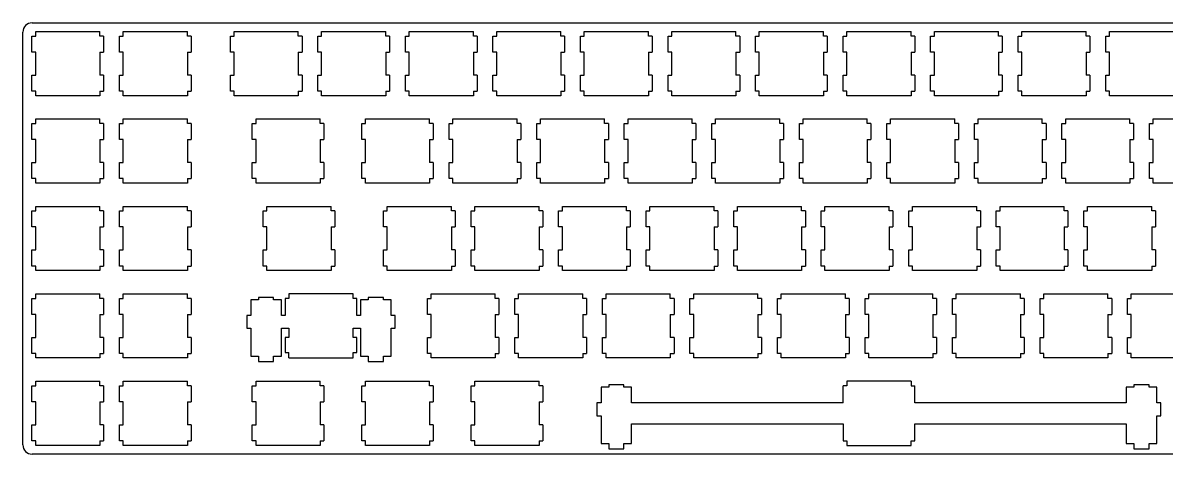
# Model space of a CAD drawing. Header units: millimetres. Extents: x -36 to 374, y 8 to 102.
# Drawn here: x -36.5 to 212.3, y 8.3 to 102.3 of the extents above; entities that cross this region are included whole.
import ezdxf

# ---------------------------------------------------------------- set-up
doc = ezdxf.new("R2010")
doc.units = ezdxf.units.MM
doc.layers.get('0').update_dxf_attribs({"true_color": 0xffffff})

msp = doc.modelspace()

# ---------------------------------------------------------------- linework, layer by layer
for p, q in [((-34.46, 102.26), (371.95, 102.26)), ((14.79, 42.44), (14.79, 41.91)), ((18.09, 42.44), (14.79, 42.44)), ((18.09, 41.91), (18.09, 42.44)), ((35.36, 43.21), (21.39, 43.21)), ((21.39, 43.21), (21.39, 42.23)), ((35.36, 42.23), (35.36, 43.21)), ((41.97, 42.44), (38.67, 42.44)), ((38.67, 42.44), (38.67, 41.91)), ((41.97, 41.91), (41.97, 42.44)), ((14.79, 41.91), (13.11, 41.91)), ((13.11, 41.91), (13.11, 38.51)), ((19.77, 41.91), (18.09, 41.91)), ((19.77, 38.51), (19.77, 41.91)), ((21.39, 42.23), (20.58, 42.23)), ((20.58, 42.23), (20.58, 38.51)), ((21.39, 42.23), (21.39, 42.23)), ((36.18, 42.23), (35.36, 42.23)), ((36.18, 38.51), (36.18, 42.23)), ((38.67, 41.91), (36.99, 41.91)), ((36.99, 41.91), (36.99, 38.51)), ((43.64, 41.91), (41.97, 41.91)), ((43.64, 38.51), (43.64, 41.91)), ((13.11, 38.51), (12.22, 38.51)), ((12.22, 38.51), (12.22, 35.71)), ((20.58, 38.51), (19.77, 38.51)), ((36.99, 38.51), (36.18, 38.51)), ((44.53, 38.51), (43.64, 38.51)), ((44.53, 35.71), (44.53, 38.51)), ((12.22, 35.71), (13.11, 35.71)), ((13.11, 35.71), (13.11, 29.62)), ((19.77, 29.62), (19.77, 35.71)), ((19.77, 35.71), (21.39, 35.71)), ((21.39, 35.71), (21.39, 33.72)), ((35.36, 33.72), (35.36, 35.71)), ((35.36, 35.71), (36.99, 35.71)), ((36.99, 35.71), (36.99, 29.62)), ((43.64, 29.62), (43.64, 35.71)), ((43.64, 35.71), (44.53, 35.71)), ((21.39, 33.72), (20.58, 33.72)), ((20.58, 33.72), (20.58, 30.4)), ((36.18, 33.72), (35.36, 33.72)), ((36.18, 30.4), (36.18, 33.72)), ((20.58, 30.4), (21.39, 30.4)), ((21.39, 29.24), (21.39, 30.4)), ((35.36, 29.24), (35.36, 30.4)), ((35.36, 30.4), (36.18, 30.4)), ((13.11, 29.62), (14.79, 29.62)), ((14.79, 29.62), (14.79, 28.47)), ((14.79, 28.47), (18.09, 28.47)), ((18.09, 28.47), (18.09, 29.62)), ((18.09, 29.62), (19.77, 29.62)), ((21.39, 29.24), (35.36, 29.24)), ((36.99, 29.62), (36.99, 29.62)), ((36.99, 29.62), (38.67, 29.62)), ((38.67, 29.62), (38.67, 28.47)), ((38.67, 28.47), (41.97, 28.47)), ((41.97, 28.47), (41.97, 29.62)), ((41.97, 29.62), (43.64, 29.62)), ((89.34, 22.86), (89.34, 19.46)), ((91.02, 22.86), (89.34, 22.86)), ((94.32, 23.39), (91.02, 23.39)), ((91.02, 23.39), (91.02, 22.86)), ((94.32, 22.86), (94.32, 23.39)), ((96, 22.86), (94.32, 22.86)), ((96, 19.46), (96, 22.86)), ((142.84, 23.18), (142.02, 23.18)), ((142.02, 19.46), (142.02, 23.18)), ((156.81, 24.16), (142.84, 24.16)), ((142.84, 24.16), (142.84, 23.18)), ((156.81, 24.16), (156.81, 23.18)), ((156.81, 23.18), (157.62, 23.18)), ((157.62, 19.46), (157.62, 23.18)), ((205.32, 22.86), (203.64, 22.86)), ((203.64, 22.86), (203.64, 19.46)), ((208.62, 23.39), (205.32, 23.39)), ((205.32, 23.39), (205.32, 22.86)), ((208.62, 22.86), (208.62, 23.39)), ((210.3, 22.86), (208.62, 22.86)), ((210.3, 19.46), (210.3, 22.86)), ((89.34, 19.46), (88.45, 19.46)), ((88.45, 19.46), (88.45, 16.66)), ((142.02, 19.46), (96, 19.46)), ((203.64, 19.46), (157.62, 19.46)), ((211.19, 19.46), (210.3, 19.46)), ((211.19, 16.66), (211.19, 19.46)), ((88.45, 16.66), (89.34, 16.66)), ((89.34, 16.66), (89.34, 10.57)), ((210.3, 10.57), (210.3, 16.66)), ((210.3, 16.66), (211.19, 16.66)), ((96, 10.57), (96, 14.88)), ((96, 14.88), (142.02, 14.88)), ((142.02, 14.88), (142.02, 11.17)), ((157.62, 11.17), (157.62, 14.88)), ((157.62, 14.88), (203.64, 14.88)), ((203.64, 14.88), (203.64, 10.57)), ((89.34, 10.57), (91.02, 10.57)), ((91.02, 10.57), (91.02, 9.42)), ((94.32, 9.42), (94.32, 10.57)), ((94.32, 10.57), (96, 10.57)), ((142.02, 11.17), (142.84, 11.17)), ((142.84, 11.17), (142.84, 10.19)), ((142.84, 10.19), (156.81, 10.19)), ((156.81, 10.19), (156.81, 11.17)), ((156.81, 11.17), (157.62, 11.17)), ((203.64, 10.57), (205.32, 10.57)), ((205.32, 10.57), (205.32, 9.42)), ((208.62, 9.42), (208.62, 10.57)), ((208.62, 10.57), (210.3, 10.57)), ((371.95, 8.28), (-34.46, 8.28)), ((91.02, 9.42), (94.32, 9.42)), ((205.32, 9.42), (208.62, 9.42))]:
    msp.add_line(p, q)
at = {"color": 7, "true_color": 0xffffff}
for p, q in [((-36.49, 10.31), (-36.49, 100.23)), ((-33.69, 100.36), (-19.72, 100.36)), ((-33.69, 99.38), (-33.69, 100.36)), ((-19.72, 99.38), (-19.72, 100.36)), ((-14.64, 99.38), (-14.64, 100.36)), ((-14.64, 100.36), (-0.67, 100.36)), ((-0.67, 99.38), (-0.67, 100.36)), ((9.49, 99.38), (9.49, 100.36)), ((9.49, 100.36), (23.46, 100.36)), ((23.46, 99.38), (23.46, 100.36)), ((28.54, 99.38), (28.54, 100.36)), ((28.54, 100.36), (42.51, 100.36)), ((42.51, 99.38), (42.51, 100.36)), ((47.59, 99.38), (47.59, 100.36)), ((47.59, 100.36), (61.56, 100.36)), ((61.56, 99.38), (61.56, 100.36)), ((66.64, 99.38), (66.64, 100.36)), ((66.64, 100.36), (80.61, 100.36)), ((80.61, 99.38), (80.61, 100.36)), ((85.69, 99.38), (85.69, 100.36)), ((85.69, 100.36), (99.66, 100.36)), ((99.66, 99.38), (99.66, 100.36)), ((104.74, 99.38), (104.74, 100.36)), ((104.74, 100.36), (118.71, 100.36)), ((118.71, 99.38), (118.71, 100.36)), ((123.79, 99.38), (123.79, 100.36)), ((123.79, 100.36), (137.76, 100.36)), ((137.76, 99.38), (137.76, 100.36)), ((142.84, 99.38), (142.84, 100.36)), ((142.84, 100.36), (156.81, 100.36)), ((156.81, 99.38), (156.81, 100.36)), ((161.89, 99.38), (161.89, 100.36)), ((161.89, 100.36), (175.86, 100.36)), ((175.86, 99.38), (175.86, 100.36)), ((180.94, 99.38), (180.94, 100.36)), ((180.94, 100.36), (194.91, 100.36)), ((194.91, 99.38), (194.91, 100.36)), ((199.99, 99.38), (199.99, 100.36)), ((199.99, 100.36), (213.96, 100.36)), ((-34.51, 95.88), (-34.51, 99.38)), ((-34.51, 99.38), (-33.69, 99.38)), ((-18.91, 99.38), (-19.72, 99.38)), ((-18.91, 99.38), (-18.91, 95.88)), ((-15.46, 95.88), (-15.46, 99.38)), ((-15.46, 99.38), (-14.64, 99.38)), ((0.14, 99.38), (-0.67, 99.38)), ((0.14, 99.38), (0.14, 95.88)), ((8.67, 95.88), (8.67, 99.38)), ((8.67, 99.38), (9.49, 99.38)), ((24.27, 99.38), (23.46, 99.38)), ((24.27, 99.38), (24.27, 95.88)), ((27.72, 99.38), (28.54, 99.38)), ((27.72, 95.88), (27.72, 99.38)), ((43.32, 99.38), (42.51, 99.38)), ((43.32, 99.38), (43.32, 95.88)), ((46.77, 99.38), (47.59, 99.38)), ((46.77, 95.88), (46.77, 99.38)), ((62.37, 99.38), (61.56, 99.38)), ((62.37, 99.38), (62.37, 95.88)), ((65.82, 99.38), (66.64, 99.38)), ((65.82, 95.88), (65.82, 99.38)), ((81.42, 99.38), (80.61, 99.38)), ((81.42, 99.38), (81.42, 95.88)), ((84.87, 99.38), (85.69, 99.38)), ((84.87, 95.88), (84.87, 99.38)), ((100.47, 99.38), (99.66, 99.38)), ((100.47, 99.38), (100.47, 95.88)), ((103.92, 99.38), (104.74, 99.38)), ((103.92, 95.88), (103.92, 99.38)), ((119.52, 99.38), (118.71, 99.38)), ((119.52, 99.38), (119.52, 95.88)), ((122.97, 99.38), (123.79, 99.38)), ((122.97, 95.88), (122.97, 99.38)), ((138.57, 99.38), (137.76, 99.38)), ((138.57, 99.38), (138.57, 95.88)), ((142.02, 99.38), (142.84, 99.38)), ((142.02, 95.88), (142.02, 99.38)), ((157.62, 99.38), (156.81, 99.38)), ((157.62, 99.38), (157.62, 95.88)), ((161.07, 99.38), (161.89, 99.38)), ((161.07, 95.88), (161.07, 99.38)), ((176.67, 99.38), (175.86, 99.38)), ((176.67, 99.38), (176.67, 95.88)), ((180.12, 99.38), (180.94, 99.38)), ((180.12, 95.88), (180.12, 99.38)), ((195.72, 99.38), (194.91, 99.38)), ((195.72, 99.38), (195.72, 95.88)), ((199.17, 99.38), (199.99, 99.38)), ((199.17, 95.88), (199.17, 99.38)), ((-33.69, 95.88), (-34.51, 95.88)), ((-33.69, 90.87), (-33.69, 95.88)), ((-19.72, 95.88), (-19.72, 90.87)), ((-19.72, 95.88), (-18.91, 95.88)), ((-14.64, 95.88), (-15.46, 95.88)), ((-14.64, 90.87), (-14.64, 95.88)), ((-0.67, 95.88), (0.14, 95.88)), ((-0.67, 95.88), (-0.67, 90.87)), ((9.49, 95.88), (8.67, 95.88)), ((9.49, 90.87), (9.49, 95.88)), ((23.46, 95.88), (24.27, 95.88)), ((23.46, 95.88), (23.46, 90.87)), ((28.54, 95.88), (27.72, 95.88)), ((28.54, 90.87), (28.54, 95.88)), ((42.51, 95.88), (43.32, 95.88)), ((42.51, 95.88), (42.51, 90.87)), ((47.59, 95.88), (46.77, 95.88)), ((47.59, 90.87), (47.59, 95.88)), ((61.56, 95.88), (62.37, 95.88)), ((61.56, 95.88), (61.56, 90.87)), ((66.64, 95.88), (65.82, 95.88)), ((66.64, 90.87), (66.64, 95.88)), ((80.61, 95.88), (81.42, 95.88)), ((80.61, 95.88), (80.61, 90.87)), ((85.69, 95.88), (84.87, 95.88)), ((85.69, 90.87), (85.69, 95.88)), ((99.66, 95.88), (100.47, 95.88)), ((99.66, 95.88), (99.66, 90.87)), ((104.74, 95.88), (103.92, 95.88)), ((104.74, 90.87), (104.74, 95.88)), ((118.71, 95.88), (119.52, 95.88)), ((118.71, 95.88), (118.71, 90.87)), ((123.79, 95.88), (122.97, 95.88)), ((123.79, 90.87), (123.79, 95.88)), ((137.76, 95.88), (138.57, 95.88)), ((137.76, 95.88), (137.76, 90.87)), ((142.84, 95.88), (142.02, 95.88)), ((142.84, 90.87), (142.84, 95.88)), ((156.81, 95.88), (157.62, 95.88)), ((156.81, 95.88), (156.81, 90.87)), ((161.89, 95.88), (161.07, 95.88)), ((161.89, 90.87), (161.89, 95.88)), ((175.86, 95.88), (176.67, 95.88)), ((175.86, 95.88), (175.86, 90.87)), ((180.94, 95.88), (180.12, 95.88)), ((180.94, 90.87), (180.94, 95.88)), ((194.91, 95.88), (195.72, 95.88)), ((194.91, 95.88), (194.91, 90.87)), ((199.99, 95.88), (199.17, 95.88)), ((199.99, 90.87), (199.99, 95.88)), ((-34.51, 87.37), (-34.51, 90.87)), ((-34.51, 90.87), (-33.69, 90.87)), ((-18.91, 90.87), (-19.72, 90.87)), ((-18.91, 90.87), (-18.91, 87.37)), ((-15.46, 87.37), (-15.46, 90.87)), ((-15.46, 90.87), (-14.64, 90.87)), ((0.14, 90.87), (-0.67, 90.87)), ((0.14, 90.87), (0.14, 87.37)), ((8.67, 87.37), (8.67, 90.87)), ((8.67, 90.87), (9.49, 90.87)), ((24.27, 90.87), (23.46, 90.87)), ((24.27, 90.87), (24.27, 87.37)), ((27.72, 90.87), (28.54, 90.87)), ((27.72, 87.37), (27.72, 90.87)), ((43.32, 90.87), (42.51, 90.87)), ((43.32, 90.87), (43.32, 87.37)), ((46.77, 90.87), (47.59, 90.87)), ((46.77, 87.37), (46.77, 90.87)), ((62.37, 90.87), (61.56, 90.87)), ((62.37, 90.87), (62.37, 87.37)), ((65.82, 90.87), (66.64, 90.87)), ((65.82, 87.37), (65.82, 90.87)), ((81.42, 90.87), (80.61, 90.87)), ((81.42, 90.87), (81.42, 87.37)), ((84.87, 90.87), (85.69, 90.87)), ((84.87, 87.37), (84.87, 90.87)), ((100.47, 90.87), (99.66, 90.87)), ((100.47, 90.87), (100.47, 87.37)), ((103.92, 90.87), (104.74, 90.87)), ((103.92, 87.37), (103.92, 90.87)), ((119.52, 90.87), (118.71, 90.87)), ((119.52, 90.87), (119.52, 87.37)), ((122.97, 90.87), (123.79, 90.87)), ((122.97, 87.37), (122.97, 90.87)), ((138.57, 90.87), (137.76, 90.87)), ((138.57, 90.87), (138.57, 87.37)), ((142.02, 90.87), (142.84, 90.87)), ((142.02, 87.37), (142.02, 90.87)), ((157.62, 90.87), (156.81, 90.87)), ((157.62, 90.87), (157.62, 87.37)), ((161.07, 90.87), (161.89, 90.87)), ((161.07, 87.37), (161.07, 90.87)), ((176.67, 90.87), (175.86, 90.87)), ((176.67, 90.87), (176.67, 87.37)), ((180.12, 90.87), (180.94, 90.87)), ((180.12, 87.37), (180.12, 90.87)), ((195.72, 90.87), (194.91, 90.87)), ((195.72, 90.87), (195.72, 87.37)), ((199.17, 90.87), (199.99, 90.87)), ((199.17, 87.37), (199.17, 90.87)), ((-33.69, 87.37), (-34.51, 87.37)), ((-33.69, 86.39), (-33.69, 87.37)), ((-19.72, 87.37), (-18.91, 87.37)), ((-19.72, 87.37), (-19.72, 86.39)), ((-14.64, 87.37), (-15.46, 87.37)), ((-14.64, 86.39), (-14.64, 87.37)), ((-0.67, 87.37), (0.14, 87.37)), ((-0.67, 87.37), (-0.67, 86.39)), ((9.49, 87.37), (8.67, 87.37)), ((9.49, 86.39), (9.49, 87.37)), ((23.46, 87.37), (24.27, 87.37)), ((23.46, 87.37), (23.46, 86.39)), ((28.54, 87.37), (27.72, 87.37)), ((28.54, 86.39), (28.54, 87.37)), ((42.51, 87.37), (42.51, 86.39)), ((42.51, 87.37), (43.32, 87.37)), ((47.59, 87.37), (46.77, 87.37)), ((47.59, 86.39), (47.59, 87.37)), ((61.56, 87.37), (61.56, 86.39)), ((61.56, 87.37), (62.37, 87.37)), ((66.64, 87.37), (65.82, 87.37)), ((66.64, 86.39), (66.64, 87.37)), ((80.61, 87.37), (80.61, 86.39)), ((80.61, 87.37), (81.42, 87.37)), ((85.69, 87.37), (84.87, 87.37)), ((85.69, 86.39), (85.69, 87.37)), ((99.66, 87.37), (99.66, 86.39)), ((99.66, 87.37), (100.47, 87.37)), ((104.74, 87.37), (103.92, 87.37)), ((104.74, 86.39), (104.74, 87.37)), ((118.71, 87.37), (118.71, 86.39)), ((118.71, 87.37), (119.52, 87.37)), ((123.79, 87.37), (122.97, 87.37)), ((123.79, 86.39), (123.79, 87.37)), ((137.76, 87.37), (137.76, 86.39)), ((137.76, 87.37), (138.57, 87.37)), ((142.84, 87.37), (142.02, 87.37)), ((142.84, 86.39), (142.84, 87.37)), ((156.81, 87.37), (156.81, 86.39)), ((156.81, 87.37), (157.62, 87.37)), ((161.89, 87.37), (161.07, 87.37)), ((161.89, 86.39), (161.89, 87.37)), ((175.86, 87.37), (175.86, 86.39)), ((175.86, 87.37), (176.67, 87.37)), ((180.94, 87.37), (180.12, 87.37)), ((180.94, 86.39), (180.94, 87.37)), ((194.91, 87.37), (194.91, 86.39)), ((194.91, 87.37), (195.72, 87.37)), ((199.99, 87.37), (199.17, 87.37)), ((199.99, 86.39), (199.99, 87.37)), ((-19.72, 86.39), (-33.69, 86.39)), ((-0.67, 86.39), (-14.64, 86.39)), ((23.46, 86.39), (9.49, 86.39)), ((42.51, 86.39), (28.54, 86.39)), ((61.56, 86.39), (47.59, 86.39)), ((80.61, 86.39), (66.64, 86.39)), ((99.66, 86.39), (85.69, 86.39)), ((118.71, 86.39), (104.74, 86.39)), ((137.76, 86.39), (123.79, 86.39)), ((156.81, 86.39), (142.84, 86.39)), ((175.86, 86.39), (161.89, 86.39)), ((194.91, 86.39), (180.94, 86.39)), ((213.96, 86.39), (199.99, 86.39)), ((-34.51, 80.33), (-33.69, 80.33)), ((-34.51, 76.83), (-34.51, 80.33)), ((-33.69, 80.33), (-33.69, 81.31)), ((-33.69, 81.31), (-19.72, 81.31)), ((-19.72, 80.33), (-19.72, 81.31)), ((-18.91, 80.33), (-19.72, 80.33)), ((-18.91, 80.33), (-18.91, 76.83)), ((-15.46, 80.33), (-14.64, 80.33)), ((-15.46, 76.83), (-15.46, 80.33)), ((-14.64, 80.33), (-14.64, 81.31)), ((-14.64, 81.31), (-0.67, 81.31)), ((-0.67, 80.33), (-0.67, 81.31)), ((0.14, 80.33), (-0.67, 80.33)), ((0.14, 80.33), (0.14, 76.83)), ((13.44, 80.33), (14.25, 80.33)), ((13.44, 76.83), (13.44, 80.33)), ((14.25, 80.33), (14.25, 81.31)), ((14.25, 81.31), (28.22, 81.31)), ((28.22, 80.33), (28.22, 81.31)), ((29.03, 80.33), (28.22, 80.33)), ((29.03, 80.33), (29.03, 76.83)), ((37.25, 80.33), (38.06, 80.33)), ((37.25, 76.83), (37.25, 80.33)), ((38.06, 80.33), (38.06, 81.31)), ((38.06, 81.31), (52.03, 81.31)), ((52.03, 80.33), (52.03, 81.31)), ((52.84, 80.33), (52.03, 80.33)), ((52.84, 80.33), (52.84, 76.83)), ((56.3, 80.33), (57.11, 80.33)), ((56.3, 76.83), (56.3, 80.33)), ((57.11, 80.33), (57.11, 81.31)), ((57.11, 81.31), (71.08, 81.31)), ((71.08, 80.33), (71.08, 81.31)), ((71.89, 80.33), (71.08, 80.33)), ((71.89, 80.33), (71.89, 76.83)), ((75.35, 80.33), (76.16, 80.33)), ((75.35, 76.83), (75.35, 80.33)), ((76.16, 80.33), (76.16, 81.31)), ((76.16, 81.31), (90.13, 81.31)), ((90.13, 80.33), (90.13, 81.31)), ((90.94, 80.33), (90.13, 80.33)), ((90.94, 80.33), (90.94, 76.83)), ((94.4, 80.33), (95.21, 80.33)), ((94.4, 76.83), (94.4, 80.33)), ((95.21, 80.33), (95.21, 81.31)), ((95.21, 81.31), (109.18, 81.31)), ((109.18, 80.33), (109.18, 81.31)), ((109.99, 80.33), (109.18, 80.33)), ((109.99, 80.33), (109.99, 76.83)), ((113.45, 80.33), (114.26, 80.33)), ((113.45, 76.83), (113.45, 80.33)), ((114.26, 80.33), (114.26, 81.31)), ((114.26, 81.31), (128.23, 81.31)), ((128.23, 80.33), (128.23, 81.31)), ((129.04, 80.33), (128.23, 80.33)), ((129.04, 80.33), (129.04, 76.83)), ((132.5, 80.33), (133.31, 80.33)), ((132.5, 76.83), (132.5, 80.33)), ((133.31, 80.33), (133.31, 81.31)), ((133.31, 81.31), (147.28, 81.31)), ((147.28, 80.33), (147.28, 81.31)), ((148.09, 80.33), (147.28, 80.33)), ((148.09, 80.33), (148.09, 76.83)), ((151.55, 80.33), (152.36, 80.33)), ((151.55, 76.83), (151.55, 80.33)), ((152.36, 80.33), (152.36, 81.31)), ((152.36, 81.31), (166.33, 81.31)), ((166.33, 80.33), (166.33, 81.31)), ((167.14, 80.33), (166.33, 80.33)), ((167.14, 80.33), (167.14, 76.83)), ((170.6, 80.33), (171.41, 80.33)), ((170.6, 76.83), (170.6, 80.33)), ((171.41, 80.33), (171.41, 81.31)), ((171.41, 81.31), (185.38, 81.31)), ((185.38, 80.33), (185.38, 81.31)), ((186.19, 80.33), (185.38, 80.33)), ((186.19, 80.33), (186.19, 76.83)), ((189.65, 80.33), (190.46, 80.33)), ((189.65, 76.83), (189.65, 80.33)), ((190.46, 80.33), (190.46, 81.31)), ((190.46, 81.31), (204.43, 81.31)), ((204.43, 80.33), (204.43, 81.31)), ((205.24, 80.33), (204.43, 80.33)), ((205.24, 80.33), (205.24, 76.83)), ((208.7, 80.33), (209.51, 80.33)), ((208.7, 76.83), (208.7, 80.33)), ((209.51, 80.33), (209.51, 81.31)), ((209.51, 81.31), (223.48, 81.31)), ((-33.69, 76.83), (-34.51, 76.83)), ((-33.69, 71.82), (-33.69, 76.83)), ((-19.72, 76.83), (-19.72, 71.82)), ((-19.72, 76.83), (-18.91, 76.83)), ((-14.64, 76.83), (-15.46, 76.83)), ((-14.64, 71.82), (-14.64, 76.83)), ((-0.67, 76.83), (-0.67, 71.82)), ((-0.67, 76.83), (0.14, 76.83)), ((14.25, 76.83), (13.44, 76.83)), ((14.25, 71.82), (14.25, 76.83)), ((28.22, 76.83), (29.03, 76.83)), ((28.22, 76.83), (28.22, 71.82)), ((38.06, 76.83), (37.25, 76.83)), ((38.06, 71.82), (38.06, 76.83)), ((52.03, 76.83), (52.84, 76.83)), ((52.03, 76.83), (52.03, 71.82)), ((57.11, 76.83), (56.3, 76.83)), ((57.11, 71.82), (57.11, 76.83)), ((71.08, 76.83), (71.89, 76.83)), ((71.08, 76.83), (71.08, 71.82)), ((76.16, 76.83), (75.35, 76.83)), ((76.16, 71.82), (76.16, 76.83)), ((90.13, 76.83), (90.94, 76.83)), ((90.13, 76.83), (90.13, 71.82)), ((95.21, 76.83), (94.4, 76.83)), ((95.21, 71.82), (95.21, 76.83)), ((109.18, 76.83), (109.99, 76.83)), ((109.18, 76.83), (109.18, 71.82)), ((114.26, 76.83), (113.45, 76.83)), ((114.26, 71.82), (114.26, 76.83)), ((128.23, 76.83), (129.04, 76.83)), ((128.23, 76.83), (128.23, 71.82)), ((133.31, 76.83), (132.5, 76.83)), ((133.31, 71.82), (133.31, 76.83)), ((147.28, 76.83), (148.09, 76.83)), ((147.28, 76.83), (147.28, 71.82)), ((152.36, 76.83), (151.55, 76.83)), ((152.36, 71.82), (152.36, 76.83)), ((166.33, 76.83), (167.14, 76.83)), ((166.33, 76.83), (166.33, 71.82)), ((171.41, 76.83), (170.6, 76.83)), ((171.41, 71.82), (171.41, 76.83)), ((185.38, 76.83), (186.19, 76.83)), ((185.38, 76.83), (185.38, 71.82)), ((190.46, 76.83), (189.65, 76.83)), ((190.46, 71.82), (190.46, 76.83)), ((204.43, 76.83), (205.24, 76.83)), ((204.43, 76.83), (204.43, 71.82)), ((209.51, 76.83), (208.7, 76.83)), ((209.51, 71.82), (209.51, 76.83)), ((-34.51, 71.82), (-33.69, 71.82)), ((-34.51, 68.32), (-34.51, 71.82)), ((-18.91, 71.82), (-19.72, 71.82)), ((-18.91, 71.82), (-18.91, 68.32)), ((-15.46, 71.82), (-14.64, 71.82)), ((-15.46, 68.32), (-15.46, 71.82)), ((0.14, 71.82), (-0.67, 71.82)), ((0.14, 71.82), (0.14, 68.32)), ((13.44, 71.82), (14.25, 71.82)), ((13.44, 68.32), (13.44, 71.82)), ((29.03, 71.82), (28.22, 71.82)), ((29.03, 71.82), (29.03, 68.32)), ((37.25, 71.82), (38.06, 71.82)), ((37.25, 68.32), (37.25, 71.82)), ((52.84, 71.82), (52.03, 71.82)), ((52.84, 71.82), (52.84, 68.32)), ((56.3, 71.82), (57.11, 71.82)), ((56.3, 68.32), (56.3, 71.82)), ((71.89, 71.82), (71.08, 71.82)), ((71.89, 71.82), (71.89, 68.32)), ((75.35, 71.82), (76.16, 71.82)), ((75.35, 68.32), (75.35, 71.82)), ((90.94, 71.82), (90.13, 71.82)), ((90.94, 71.82), (90.94, 68.32)), ((94.4, 71.82), (95.21, 71.82)), ((94.4, 68.32), (94.4, 71.82)), ((109.99, 71.82), (109.18, 71.82)), ((109.99, 71.82), (109.99, 68.32)), ((113.45, 71.82), (114.26, 71.82)), ((113.45, 68.32), (113.45, 71.82)), ((129.04, 71.82), (128.23, 71.82)), ((129.04, 71.82), (129.04, 68.32)), ((132.5, 71.82), (133.31, 71.82)), ((132.5, 68.32), (132.5, 71.82)), ((148.09, 71.82), (147.28, 71.82)), ((148.09, 71.82), (148.09, 68.32)), ((151.55, 71.82), (152.36, 71.82)), ((151.55, 68.32), (151.55, 71.82)), ((167.14, 71.82), (166.33, 71.82)), ((167.14, 71.82), (167.14, 68.32)), ((170.6, 71.82), (171.41, 71.82)), ((170.6, 68.32), (170.6, 71.82)), ((186.19, 71.82), (185.38, 71.82)), ((186.19, 71.82), (186.19, 68.32)), ((189.65, 71.82), (190.46, 71.82)), ((189.65, 68.32), (189.65, 71.82)), ((205.24, 71.82), (204.43, 71.82)), ((205.24, 71.82), (205.24, 68.32)), ((208.7, 71.82), (209.51, 71.82)), ((208.7, 68.32), (208.7, 71.82)), ((-33.69, 68.32), (-34.51, 68.32)), ((-33.69, 67.34), (-33.69, 68.32)), ((-19.72, 67.34), (-33.69, 67.34)), ((-19.72, 68.32), (-19.72, 67.34)), ((-19.72, 68.32), (-18.91, 68.32)), ((-14.64, 68.32), (-15.46, 68.32)), ((-14.64, 67.34), (-14.64, 68.32)), ((-0.67, 67.34), (-14.64, 67.34)), ((-0.67, 68.32), (-0.67, 67.34)), ((-0.67, 68.32), (0.14, 68.32)), ((14.25, 68.32), (13.44, 68.32)), ((14.25, 67.34), (14.25, 68.32)), ((28.22, 67.34), (14.25, 67.34)), ((28.22, 68.32), (28.22, 67.34)), ((28.22, 68.32), (29.03, 68.32)), ((38.06, 68.32), (37.25, 68.32)), ((38.06, 67.34), (38.06, 68.32)), ((52.03, 67.34), (38.06, 67.34)), ((52.03, 68.32), (52.03, 67.34)), ((52.03, 68.32), (52.84, 68.32)), ((57.11, 68.32), (56.3, 68.32)), ((57.11, 67.34), (57.11, 68.32)), ((71.08, 67.34), (57.11, 67.34)), ((71.08, 68.32), (71.08, 67.34)), ((71.08, 68.32), (71.89, 68.32)), ((76.16, 68.32), (75.35, 68.32)), ((76.16, 67.34), (76.16, 68.32)), ((90.13, 67.34), (76.16, 67.34)), ((90.13, 68.32), (90.13, 67.34)), ((90.13, 68.32), (90.94, 68.32)), ((95.21, 68.32), (94.4, 68.32)), ((95.21, 67.34), (95.21, 68.32)), ((109.18, 67.34), (95.21, 67.34)), ((109.18, 68.32), (109.18, 67.34)), ((109.18, 68.32), (109.99, 68.32)), ((114.26, 68.32), (113.45, 68.32)), ((114.26, 67.34), (114.26, 68.32)), ((128.23, 67.34), (114.26, 67.34)), ((128.23, 68.32), (128.23, 67.34)), ((128.23, 68.32), (129.04, 68.32)), ((133.31, 68.32), (132.5, 68.32)), ((133.31, 67.34), (133.31, 68.32)), ((147.28, 67.34), (133.31, 67.34)), ((147.28, 68.32), (147.28, 67.34)), ((147.28, 68.32), (148.09, 68.32)), ((152.36, 68.32), (151.55, 68.32)), ((152.36, 67.34), (152.36, 68.32)), ((166.33, 67.34), (152.36, 67.34)), ((166.33, 68.32), (166.33, 67.34)), ((166.33, 68.32), (167.14, 68.32)), ((171.41, 68.32), (170.6, 68.32)), ((171.41, 67.34), (171.41, 68.32)), ((185.38, 67.34), (171.41, 67.34)), ((185.38, 68.32), (185.38, 67.34)), ((185.38, 68.32), (186.19, 68.32)), ((190.46, 68.32), (189.65, 68.32)), ((190.46, 67.34), (190.46, 68.32)), ((204.43, 67.34), (190.46, 67.34)), ((204.43, 68.32), (204.43, 67.34)), ((204.43, 68.32), (205.24, 68.32)), ((209.51, 68.32), (208.7, 68.32)), ((209.51, 67.34), (209.51, 68.32)), ((223.48, 67.34), (209.51, 67.34)), ((-33.69, 61.28), (-33.69, 62.26)), ((-33.69, 62.26), (-19.72, 62.26)), ((-19.72, 61.28), (-19.72, 62.26)), ((-14.64, 61.28), (-14.64, 62.26)), ((-14.64, 62.26), (-0.67, 62.26)), ((-0.67, 61.28), (-0.67, 62.26)), ((16.63, 61.28), (16.63, 62.26)), ((16.63, 62.26), (30.6, 62.26)), ((30.6, 61.28), (30.6, 62.26)), ((42.82, 61.28), (42.82, 62.26)), ((42.82, 62.26), (56.79, 62.26)), ((56.79, 61.28), (56.79, 62.26)), ((61.87, 61.28), (61.87, 62.26)), ((61.87, 62.26), (75.84, 62.26)), ((75.84, 61.28), (75.84, 62.26)), ((80.92, 61.28), (80.92, 62.26)), ((80.92, 62.26), (94.89, 62.26)), ((94.89, 61.28), (94.89, 62.26)), ((99.97, 61.28), (99.97, 62.26)), ((99.97, 62.26), (113.94, 62.26)), ((113.94, 61.28), (113.94, 62.26)), ((119.02, 61.28), (119.02, 62.26)), ((119.02, 62.26), (132.99, 62.26)), ((132.99, 61.28), (132.99, 62.26)), ((138.07, 61.28), (138.07, 62.26)), ((138.07, 62.26), (152.04, 62.26)), ((152.04, 61.28), (152.04, 62.26)), ((157.12, 61.28), (157.12, 62.26)), ((157.12, 62.26), (171.09, 62.26)), ((171.09, 61.28), (171.09, 62.26)), ((176.17, 61.28), (176.17, 62.26)), ((176.17, 62.26), (190.14, 62.26)), ((190.14, 61.28), (190.14, 62.26)), ((195.22, 61.28), (195.22, 62.26)), ((195.22, 62.26), (209.19, 62.26)), ((209.19, 61.28), (209.19, 62.26)), ((-34.51, 61.28), (-33.69, 61.28)), ((-34.51, 57.78), (-34.51, 61.28)), ((-18.91, 61.28), (-19.72, 61.28)), ((-18.91, 61.28), (-18.91, 57.78)), ((-15.46, 61.28), (-14.64, 61.28)), ((-15.46, 57.78), (-15.46, 61.28)), ((0.14, 61.28), (-0.67, 61.28)), ((0.14, 61.28), (0.14, 57.78)), ((15.82, 61.28), (16.63, 61.28)), ((15.82, 57.78), (15.82, 61.28)), ((31.41, 61.28), (30.6, 61.28)), ((31.41, 61.28), (31.41, 57.78)), ((42.01, 61.28), (42.82, 61.28)), ((42.01, 57.78), (42.01, 61.28)), ((57.61, 61.28), (56.79, 61.28)), ((57.61, 61.28), (57.61, 57.78)), ((61.06, 61.28), (61.87, 61.28)), ((61.06, 57.78), (61.06, 61.28)), ((76.66, 61.28), (75.84, 61.28)), ((76.66, 61.28), (76.66, 57.78)), ((80.11, 61.28), (80.92, 61.28)), ((80.11, 57.78), (80.11, 61.28)), ((95.71, 61.28), (94.89, 61.28)), ((95.71, 61.28), (95.71, 57.78)), ((99.16, 61.28), (99.97, 61.28)), ((99.16, 57.78), (99.16, 61.28)), ((114.76, 61.28), (113.94, 61.28)), ((114.76, 61.28), (114.76, 57.78)), ((118.21, 61.28), (119.02, 61.28)), ((118.21, 57.78), (118.21, 61.28)), ((133.81, 61.28), (132.99, 61.28)), ((133.81, 61.28), (133.81, 57.78)), ((137.26, 61.28), (138.07, 61.28)), ((137.26, 57.78), (137.26, 61.28)), ((152.86, 61.28), (152.04, 61.28)), ((152.86, 61.28), (152.86, 57.78)), ((156.31, 61.28), (157.12, 61.28)), ((156.31, 57.78), (156.31, 61.28)), ((171.91, 61.28), (171.09, 61.28)), ((171.91, 61.28), (171.91, 57.78)), ((175.36, 61.28), (176.17, 61.28)), ((175.36, 57.78), (175.36, 61.28)), ((190.96, 61.28), (190.14, 61.28)), ((190.96, 61.28), (190.96, 57.78)), ((194.41, 61.28), (195.22, 61.28)), ((194.41, 57.78), (194.41, 61.28)), ((210.01, 61.28), (209.19, 61.28)), ((210.01, 61.28), (210.01, 57.78)), ((-33.69, 57.78), (-34.51, 57.78)), ((-33.69, 52.77), (-33.69, 57.78)), ((-19.72, 57.78), (-19.72, 52.77)), ((-19.72, 57.78), (-18.91, 57.78)), ((-14.64, 57.78), (-15.46, 57.78)), ((-14.64, 52.77), (-14.64, 57.78)), ((-0.67, 57.78), (-0.67, 52.77)), ((-0.67, 57.78), (0.14, 57.78)), ((16.63, 57.78), (15.82, 57.78)), ((16.63, 52.77), (16.63, 57.78)), ((30.6, 57.78), (31.41, 57.78)), ((30.6, 57.78), (30.6, 52.77)), ((42.82, 57.78), (42.01, 57.78)), ((42.82, 52.77), (42.82, 57.78)), ((56.79, 57.78), (57.61, 57.78)), ((56.79, 57.78), (56.79, 52.77)), ((61.87, 57.78), (61.06, 57.78)), ((61.87, 52.77), (61.87, 57.78)), ((75.84, 57.78), (76.66, 57.78)), ((75.84, 57.78), (75.84, 52.77)), ((80.92, 57.78), (80.11, 57.78)), ((80.92, 52.77), (80.92, 57.78)), ((94.89, 57.78), (95.71, 57.78)), ((94.89, 57.78), (94.89, 52.77)), ((99.97, 57.78), (99.16, 57.78)), ((99.97, 52.77), (99.97, 57.78)), ((113.94, 57.78), (114.76, 57.78)), ((113.94, 57.78), (113.94, 52.77)), ((119.02, 57.78), (118.21, 57.78)), ((119.02, 52.77), (119.02, 57.78)), ((132.99, 57.78), (133.81, 57.78)), ((132.99, 57.78), (132.99, 52.77)), ((138.07, 57.78), (137.26, 57.78)), ((138.07, 52.77), (138.07, 57.78)), ((152.04, 57.78), (152.86, 57.78)), ((152.04, 57.78), (152.04, 52.77)), ((157.12, 57.78), (156.31, 57.78)), ((157.12, 52.77), (157.12, 57.78)), ((171.09, 57.78), (171.91, 57.78)), ((171.09, 57.78), (171.09, 52.77)), ((176.17, 57.78), (175.36, 57.78)), ((176.17, 52.77), (176.17, 57.78)), ((190.14, 57.78), (190.96, 57.78)), ((190.14, 57.78), (190.14, 52.77)), ((195.22, 57.78), (194.41, 57.78)), ((195.22, 52.77), (195.22, 57.78)), ((209.19, 57.78), (210.01, 57.78)), ((209.19, 57.78), (209.19, 52.77)), ((-34.51, 52.77), (-33.69, 52.77)), ((-34.51, 49.27), (-34.51, 52.77)), ((-18.91, 52.77), (-19.72, 52.77)), ((-18.91, 52.77), (-18.91, 49.27)), ((-15.46, 52.77), (-14.64, 52.77)), ((-15.46, 49.27), (-15.46, 52.77)), ((0.14, 52.77), (-0.67, 52.77)), ((0.14, 52.77), (0.14, 49.27)), ((15.82, 52.77), (16.63, 52.77)), ((15.82, 49.27), (15.82, 52.77)), ((31.41, 52.77), (30.6, 52.77)), ((31.41, 52.77), (31.41, 49.27)), ((42.01, 52.77), (42.82, 52.77)), ((42.01, 49.27), (42.01, 52.77)), ((57.61, 52.77), (56.79, 52.77)), ((57.61, 52.77), (57.61, 49.27)), ((61.06, 52.77), (61.87, 52.77)), ((61.06, 49.27), (61.06, 52.77)), ((76.66, 52.77), (75.84, 52.77)), ((76.66, 52.77), (76.66, 49.27)), ((80.11, 52.77), (80.92, 52.77)), ((80.11, 49.27), (80.11, 52.77)), ((95.71, 52.77), (94.89, 52.77)), ((95.71, 52.77), (95.71, 49.27)), ((99.16, 52.77), (99.97, 52.77)), ((99.16, 49.27), (99.16, 52.77)), ((114.76, 52.77), (113.94, 52.77)), ((114.76, 52.77), (114.76, 49.27)), ((118.21, 52.77), (119.02, 52.77)), ((118.21, 49.27), (118.21, 52.77)), ((133.81, 52.77), (132.99, 52.77)), ((133.81, 52.77), (133.81, 49.27)), ((137.26, 52.77), (138.07, 52.77)), ((137.26, 49.27), (137.26, 52.77)), ((152.86, 52.77), (152.04, 52.77)), ((152.86, 52.77), (152.86, 49.27)), ((156.31, 52.77), (157.12, 52.77)), ((156.31, 49.27), (156.31, 52.77)), ((171.91, 52.77), (171.09, 52.77)), ((171.91, 52.77), (171.91, 49.27)), ((175.36, 52.77), (176.17, 52.77)), ((175.36, 49.27), (175.36, 52.77)), ((190.96, 52.77), (190.14, 52.77)), ((190.96, 52.77), (190.96, 49.27)), ((194.41, 52.77), (195.22, 52.77)), ((194.41, 49.27), (194.41, 52.77)), ((210.01, 52.77), (209.19, 52.77)), ((210.01, 52.77), (210.01, 49.27)), ((-33.69, 49.27), (-34.51, 49.27)), ((-33.69, 48.29), (-33.69, 49.27)), ((-19.72, 48.29), (-33.69, 48.29)), ((-19.72, 49.27), (-19.72, 48.29)), ((-19.72, 49.27), (-18.91, 49.27)), ((-14.64, 49.27), (-15.46, 49.27)), ((-14.64, 48.29), (-14.64, 49.27)), ((-0.67, 48.29), (-14.64, 48.29)), ((-0.67, 49.27), (-0.67, 48.29)), ((-0.67, 49.27), (0.14, 49.27)), ((16.63, 49.27), (15.82, 49.27)), ((16.63, 48.29), (16.63, 49.27)), ((30.6, 48.29), (16.63, 48.29)), ((30.6, 49.27), (30.6, 48.29)), ((30.6, 49.27), (31.41, 49.27)), ((42.82, 49.27), (42.01, 49.27)), ((42.82, 48.29), (42.82, 49.27)), ((56.79, 48.29), (42.82, 48.29)), ((56.79, 49.27), (56.79, 48.29)), ((56.79, 49.27), (57.61, 49.27)), ((61.87, 49.27), (61.06, 49.27)), ((61.87, 48.29), (61.87, 49.27)), ((75.84, 48.29), (61.87, 48.29)), ((75.84, 49.27), (75.84, 48.29)), ((75.84, 49.27), (76.66, 49.27)), ((80.92, 49.27), (80.11, 49.27)), ((80.92, 48.29), (80.92, 49.27)), ((94.89, 48.29), (80.92, 48.29)), ((94.89, 49.27), (94.89, 48.29)), ((94.89, 49.27), (95.71, 49.27)), ((99.97, 49.27), (99.16, 49.27)), ((99.97, 48.29), (99.97, 49.27)), ((113.94, 48.29), (99.97, 48.29)), ((113.94, 49.27), (113.94, 48.29)), ((113.94, 49.27), (114.76, 49.27)), ((119.02, 49.27), (118.21, 49.27)), ((119.02, 48.29), (119.02, 49.27)), ((132.99, 48.29), (119.02, 48.29)), ((132.99, 49.27), (132.99, 48.29)), ((132.99, 49.27), (133.81, 49.27)), ((138.07, 49.27), (137.26, 49.27)), ((138.07, 48.29), (138.07, 49.27)), ((152.04, 48.29), (138.07, 48.29)), ((152.04, 49.27), (152.04, 48.29)), ((152.04, 49.27), (152.86, 49.27)), ((157.12, 49.27), (156.31, 49.27)), ((157.12, 48.29), (157.12, 49.27)), ((171.09, 48.29), (157.12, 48.29)), ((171.09, 49.27), (171.09, 48.29)), ((171.09, 49.27), (171.91, 49.27)), ((176.17, 49.27), (175.36, 49.27)), ((176.17, 48.29), (176.17, 49.27)), ((190.14, 48.29), (176.17, 48.29)), ((190.14, 49.27), (190.14, 48.29)), ((190.14, 49.27), (190.96, 49.27)), ((195.22, 49.27), (194.41, 49.27)), ((195.22, 48.29), (195.22, 49.27)), ((209.19, 48.29), (195.22, 48.29)), ((209.19, 49.27), (209.19, 48.29)), ((209.19, 49.27), (210.01, 49.27)), ((-33.69, 42.23), (-33.69, 43.21)), ((-33.69, 43.21), (-19.72, 43.21)), ((-19.72, 42.23), (-19.72, 43.21)), ((-14.64, 42.23), (-14.64, 43.21)), ((-14.64, 43.21), (-0.67, 43.21)), ((-0.67, 42.23), (-0.67, 43.21)), ((52.35, 42.23), (52.35, 43.21)), ((52.35, 43.21), (66.32, 43.21)), ((66.32, 42.23), (66.32, 43.21)), ((71.4, 42.23), (71.4, 43.21)), ((71.4, 43.21), (85.37, 43.21)), ((85.37, 42.23), (85.37, 43.21)), ((90.45, 42.23), (90.45, 43.21)), ((90.45, 43.21), (104.42, 43.21)), ((104.42, 42.23), (104.42, 43.21)), ((109.5, 42.23), (109.5, 43.21)), ((109.5, 43.21), (123.47, 43.21)), ((123.47, 42.23), (123.47, 43.21)), ((128.55, 42.23), (128.55, 43.21)), ((128.55, 43.21), (142.52, 43.21)), ((142.52, 42.23), (142.52, 43.21)), ((147.6, 42.23), (147.6, 43.21)), ((147.6, 43.21), (161.57, 43.21)), ((161.57, 42.23), (161.57, 43.21)), ((166.65, 42.23), (166.65, 43.21)), ((166.65, 43.21), (180.62, 43.21)), ((180.62, 42.23), (180.62, 43.21)), ((185.7, 42.23), (185.7, 43.21)), ((185.7, 43.21), (199.67, 43.21)), ((199.67, 42.23), (199.67, 43.21)), ((204.75, 42.23), (204.75, 43.21)), ((204.75, 43.21), (218.72, 43.21)), ((-34.51, 42.23), (-33.69, 42.23)), ((-34.51, 38.73), (-34.51, 42.23)), ((-18.91, 42.23), (-19.72, 42.23)), ((-18.91, 42.23), (-18.91, 38.73)), ((-15.46, 42.23), (-14.64, 42.23)), ((-15.46, 38.73), (-15.46, 42.23)), ((0.14, 42.23), (-0.67, 42.23)), ((0.14, 42.23), (0.14, 38.73)), ((51.54, 42.23), (52.35, 42.23)), ((51.54, 38.73), (51.54, 42.23)), ((67.13, 42.23), (66.32, 42.23)), ((67.13, 42.23), (67.13, 38.73)), ((70.59, 42.23), (71.4, 42.23)), ((70.59, 38.73), (70.59, 42.23)), ((86.18, 42.23), (85.37, 42.23)), ((86.18, 42.23), (86.18, 38.73)), ((89.64, 42.23), (90.45, 42.23)), ((89.64, 38.73), (89.64, 42.23)), ((105.23, 42.23), (104.42, 42.23)), ((105.23, 42.23), (105.23, 38.73)), ((108.69, 42.23), (109.5, 42.23)), ((108.69, 38.73), (108.69, 42.23)), ((124.28, 42.23), (123.47, 42.23)), ((124.28, 42.23), (124.28, 38.73)), ((127.74, 42.23), (128.55, 42.23)), ((127.74, 38.73), (127.74, 42.23)), ((143.33, 42.23), (142.52, 42.23)), ((143.33, 42.23), (143.33, 38.73)), ((146.79, 42.23), (147.6, 42.23)), ((146.79, 38.73), (146.79, 42.23)), ((162.38, 42.23), (161.57, 42.23)), ((162.38, 42.23), (162.38, 38.73)), ((165.84, 42.23), (166.65, 42.23)), ((165.84, 38.73), (165.84, 42.23)), ((181.43, 42.23), (180.62, 42.23)), ((181.43, 42.23), (181.43, 38.73)), ((184.89, 42.23), (185.7, 42.23)), ((184.89, 38.73), (184.89, 42.23)), ((200.48, 42.23), (199.67, 42.23)), ((200.48, 42.23), (200.48, 38.73)), ((203.94, 42.23), (204.75, 42.23)), ((203.94, 38.73), (203.94, 42.23)), ((-33.69, 38.73), (-34.51, 38.73)), ((-33.69, 33.72), (-33.69, 38.73)), ((-19.72, 38.73), (-19.72, 33.72)), ((-19.72, 38.73), (-18.91, 38.73)), ((-14.64, 38.73), (-15.46, 38.73)), ((-14.64, 33.72), (-14.64, 38.73)), ((-0.67, 38.73), (-0.67, 33.72)), ((-0.67, 38.73), (0.14, 38.73)), ((52.35, 38.73), (51.54, 38.73)), ((52.35, 33.72), (52.35, 38.73)), ((66.32, 38.73), (67.13, 38.73)), ((66.32, 38.73), (66.32, 33.72)), ((71.4, 38.73), (70.59, 38.73)), ((71.4, 33.72), (71.4, 38.73)), ((85.37, 38.73), (86.18, 38.73)), ((85.37, 38.73), (85.37, 33.72)), ((90.45, 38.73), (89.64, 38.73)), ((90.45, 33.72), (90.45, 38.73)), ((104.42, 38.73), (105.23, 38.73)), ((104.42, 38.73), (104.42, 33.72)), ((109.5, 38.73), (108.69, 38.73)), ((109.5, 33.72), (109.5, 38.73)), ((123.47, 38.73), (124.28, 38.73)), ((123.47, 38.73), (123.47, 33.72)), ((128.55, 38.73), (127.74, 38.73)), ((128.55, 33.72), (128.55, 38.73)), ((142.52, 38.73), (143.33, 38.73)), ((142.52, 38.73), (142.52, 33.72)), ((147.6, 38.73), (146.79, 38.73)), ((147.6, 33.72), (147.6, 38.73)), ((161.57, 38.73), (162.38, 38.73)), ((161.57, 38.73), (161.57, 33.72)), ((166.65, 38.73), (165.84, 38.73)), ((166.65, 33.72), (166.65, 38.73)), ((180.62, 38.73), (181.43, 38.73)), ((180.62, 38.73), (180.62, 33.72)), ((185.7, 38.73), (184.89, 38.73)), ((185.7, 33.72), (185.7, 38.73)), ((199.67, 38.73), (200.48, 38.73)), ((199.67, 38.73), (199.67, 33.72)), ((204.75, 38.73), (203.94, 38.73)), ((204.75, 33.72), (204.75, 38.73)), ((-34.51, 33.72), (-33.69, 33.72)), ((-34.51, 30.22), (-34.51, 33.72)), ((-18.91, 33.72), (-19.72, 33.72)), ((-18.91, 33.72), (-18.91, 30.22)), ((-15.46, 33.72), (-14.64, 33.72)), ((-15.46, 30.22), (-15.46, 33.72)), ((0.14, 33.72), (-0.67, 33.72)), ((0.14, 33.72), (0.14, 30.22)), ((51.54, 33.72), (52.35, 33.72)), ((51.54, 30.22), (51.54, 33.72)), ((67.13, 33.72), (66.32, 33.72)), ((67.13, 33.72), (67.13, 30.22)), ((70.59, 33.72), (71.4, 33.72)), ((70.59, 30.22), (70.59, 33.72)), ((86.18, 33.72), (85.37, 33.72)), ((86.18, 33.72), (86.18, 30.22)), ((89.64, 33.72), (90.45, 33.72)), ((89.64, 30.22), (89.64, 33.72)), ((105.23, 33.72), (104.42, 33.72)), ((105.23, 33.72), (105.23, 30.22)), ((108.69, 33.72), (109.5, 33.72)), ((108.69, 30.22), (108.69, 33.72)), ((124.28, 33.72), (123.47, 33.72)), ((124.28, 33.72), (124.28, 30.22)), ((127.74, 33.72), (128.55, 33.72)), ((127.74, 30.22), (127.74, 33.72)), ((143.33, 33.72), (142.52, 33.72)), ((143.33, 33.72), (143.33, 30.22)), ((146.79, 33.72), (147.6, 33.72)), ((146.79, 30.22), (146.79, 33.72)), ((162.38, 33.72), (161.57, 33.72)), ((162.38, 33.72), (162.38, 30.22)), ((165.84, 33.72), (166.65, 33.72)), ((165.84, 30.22), (165.84, 33.72)), ((181.43, 33.72), (180.62, 33.72)), ((181.43, 33.72), (181.43, 30.22)), ((184.89, 33.72), (185.7, 33.72)), ((184.89, 30.22), (184.89, 33.72)), ((200.48, 33.72), (199.67, 33.72)), ((200.48, 33.72), (200.48, 30.22)), ((203.94, 33.72), (204.75, 33.72)), ((203.94, 30.22), (203.94, 33.72)), ((-33.69, 30.22), (-34.51, 30.22)), ((-33.69, 29.24), (-33.69, 30.22)), ((-19.72, 30.22), (-19.72, 29.24)), ((-19.72, 30.22), (-18.91, 30.22)), ((-14.64, 30.22), (-15.46, 30.22)), ((-14.64, 29.24), (-14.64, 30.22)), ((-0.67, 30.22), (-0.67, 29.24)), ((-0.67, 30.22), (0.14, 30.22)), ((52.35, 30.22), (51.54, 30.22)), ((52.35, 29.24), (52.35, 30.22)), ((66.32, 30.22), (66.32, 29.24)), ((66.32, 30.22), (67.13, 30.22)), ((71.4, 30.22), (70.59, 30.22)), ((71.4, 29.24), (71.4, 30.22)), ((85.37, 30.22), (85.37, 29.24)), ((85.37, 30.22), (86.18, 30.22)), ((90.45, 30.22), (89.64, 30.22)), ((90.45, 29.24), (90.45, 30.22)), ((104.42, 30.22), (104.42, 29.24)), ((104.42, 30.22), (105.23, 30.22)), ((109.5, 30.22), (108.69, 30.22)), ((109.5, 29.24), (109.5, 30.22)), ((123.47, 30.22), (123.47, 29.24)), ((123.47, 30.22), (124.28, 30.22)), ((128.55, 30.22), (127.74, 30.22)), ((128.55, 29.24), (128.55, 30.22)), ((142.52, 30.22), (142.52, 29.24)), ((142.52, 30.22), (143.33, 30.22)), ((147.6, 30.22), (146.79, 30.22)), ((147.6, 29.24), (147.6, 30.22)), ((161.57, 30.22), (161.57, 29.24)), ((161.57, 30.22), (162.38, 30.22)), ((166.65, 30.22), (165.84, 30.22)), ((166.65, 29.24), (166.65, 30.22)), ((180.62, 30.22), (180.62, 29.24)), ((180.62, 30.22), (181.43, 30.22)), ((185.7, 30.22), (184.89, 30.22)), ((185.7, 29.24), (185.7, 30.22)), ((199.67, 30.22), (199.67, 29.24)), ((199.67, 30.22), (200.48, 30.22)), ((204.75, 30.22), (203.94, 30.22)), ((204.75, 29.24), (204.75, 30.22)), ((-19.72, 29.24), (-33.69, 29.24)), ((-0.67, 29.24), (-14.64, 29.24)), ((66.32, 29.24), (52.35, 29.24)), ((85.37, 29.24), (71.4, 29.24)), ((104.42, 29.24), (90.45, 29.24)), ((123.47, 29.24), (109.5, 29.24)), ((142.52, 29.24), (128.55, 29.24)), ((161.57, 29.24), (147.6, 29.24)), ((180.62, 29.24), (166.65, 29.24)), ((199.67, 29.24), (185.7, 29.24)), ((218.72, 29.24), (204.75, 29.24)), ((-34.51, 19.68), (-34.51, 23.18)), ((-34.51, 23.18), (-33.69, 23.18)), ((-33.69, 23.18), (-33.69, 24.16)), ((-33.69, 24.16), (-19.72, 24.16)), ((-19.72, 23.18), (-19.72, 24.16)), ((-18.91, 23.18), (-19.72, 23.18)), ((-18.91, 23.18), (-18.91, 19.68)), ((-15.46, 23.18), (-14.64, 23.18)), ((-15.46, 19.68), (-15.46, 23.18)), ((-14.64, 23.18), (-14.64, 24.16)), ((-14.64, 24.16), (-0.67, 24.16)), ((-0.67, 23.18), (-0.67, 24.16)), ((0.14, 23.18), (-0.67, 23.18)), ((0.14, 23.18), (0.14, 19.68)), ((13.44, 23.18), (14.25, 23.18)), ((13.44, 19.68), (13.44, 23.18)), ((14.25, 23.18), (14.25, 24.16)), ((14.25, 24.16), (28.22, 24.16)), ((28.22, 23.18), (28.22, 24.16)), ((29.03, 23.18), (28.22, 23.18)), ((29.03, 23.18), (29.03, 19.68)), ((37.25, 23.18), (38.06, 23.18)), ((37.25, 19.68), (37.25, 23.18)), ((38.06, 23.18), (38.06, 24.16)), ((38.06, 24.16), (52.03, 24.16)), ((52.03, 23.18), (52.03, 24.16)), ((52.84, 23.18), (52.03, 23.18)), ((52.84, 23.18), (52.84, 19.68)), ((61.06, 23.18), (61.87, 23.18)), ((61.06, 19.68), (61.06, 23.18)), ((61.87, 23.18), (61.87, 24.16)), ((61.87, 24.16), (75.84, 24.16)), ((75.84, 23.18), (75.84, 24.16)), ((76.66, 23.18), (75.84, 23.18)), ((76.66, 23.18), (76.66, 19.68)), ((-33.69, 19.68), (-34.51, 19.68)), ((-33.69, 14.67), (-33.69, 19.68)), ((-19.72, 19.68), (-18.91, 19.68)), ((-19.72, 19.68), (-19.72, 14.67)), ((-14.64, 19.68), (-15.46, 19.68)), ((-14.64, 14.67), (-14.64, 19.68)), ((-0.67, 19.68), (-0.67, 14.67)), ((-0.67, 19.68), (0.14, 19.68)), ((14.25, 19.68), (13.44, 19.68)), ((14.25, 14.67), (14.25, 19.68)), ((28.22, 19.68), (29.03, 19.68)), ((28.22, 19.68), (28.22, 14.67)), ((38.06, 19.68), (37.25, 19.68)), ((38.06, 14.67), (38.06, 19.68)), ((52.03, 19.68), (52.84, 19.68)), ((52.03, 19.68), (52.03, 14.67)), ((61.87, 19.68), (61.06, 19.68)), ((61.87, 14.67), (61.87, 19.68)), ((75.84, 19.68), (76.66, 19.68)), ((75.84, 19.68), (75.84, 14.67)), ((-34.51, 11.17), (-34.51, 14.67)), ((-34.51, 14.67), (-33.69, 14.67)), ((-18.91, 14.67), (-19.72, 14.67)), ((-18.91, 14.67), (-18.91, 11.17)), ((-15.46, 14.67), (-14.64, 14.67)), ((-15.46, 11.17), (-15.46, 14.67)), ((0.14, 14.67), (-0.67, 14.67)), ((0.14, 14.67), (0.14, 11.17)), ((13.44, 14.67), (14.25, 14.67)), ((13.44, 11.17), (13.44, 14.67)), ((29.03, 14.67), (28.22, 14.67)), ((29.03, 14.67), (29.03, 11.17)), ((37.25, 14.67), (38.06, 14.67)), ((37.25, 11.17), (37.25, 14.67)), ((52.84, 14.67), (52.03, 14.67)), ((52.84, 14.67), (52.84, 11.17)), ((61.06, 14.67), (61.87, 14.67)), ((61.06, 11.17), (61.06, 14.67)), ((76.66, 14.67), (75.84, 14.67)), ((76.66, 14.67), (76.66, 11.17)), ((-33.69, 11.17), (-34.51, 11.17)), ((-33.69, 10.19), (-33.69, 11.17)), ((-19.72, 10.19), (-33.69, 10.19)), ((-19.72, 11.17), (-18.91, 11.17)), ((-19.72, 11.17), (-19.72, 10.19)), ((-14.64, 11.17), (-15.46, 11.17)), ((-14.64, 10.19), (-14.64, 11.17)), ((-0.67, 10.19), (-14.64, 10.19)), ((-0.67, 11.17), (-0.67, 10.19)), ((-0.67, 11.17), (0.14, 11.17)), ((14.25, 11.17), (13.44, 11.17)), ((14.25, 10.19), (14.25, 11.17)), ((28.22, 10.19), (14.25, 10.19)), ((28.22, 11.17), (28.22, 10.19)), ((28.22, 11.17), (29.03, 11.17)), ((38.06, 11.17), (37.25, 11.17)), ((38.06, 10.19), (38.06, 11.17)), ((52.03, 10.19), (38.06, 10.19)), ((52.03, 11.17), (52.03, 10.19)), ((52.03, 11.17), (52.84, 11.17)), ((61.87, 11.17), (61.06, 11.17)), ((61.87, 10.19), (61.87, 11.17)), ((75.84, 10.19), (61.87, 10.19)), ((75.84, 11.17), (75.84, 10.19)), ((75.84, 11.17), (76.66, 11.17))]:
    msp.add_line(p, q, dxfattribs=at)
for points in [[(19.77, 41.91), (19.77, 41.91)], [(36.99, 29.62), (36.99, 29.62)]]:
    msp.add_lwpolyline(points)
for centre, start, end in [((-34.46, 100.23), 90, 180), ((-34.46, 10.31), 180, 270)]:
    msp.add_arc(centre, 2.03, start, end, dxfattribs=at)

doc.saveas('drawing.dxf')
